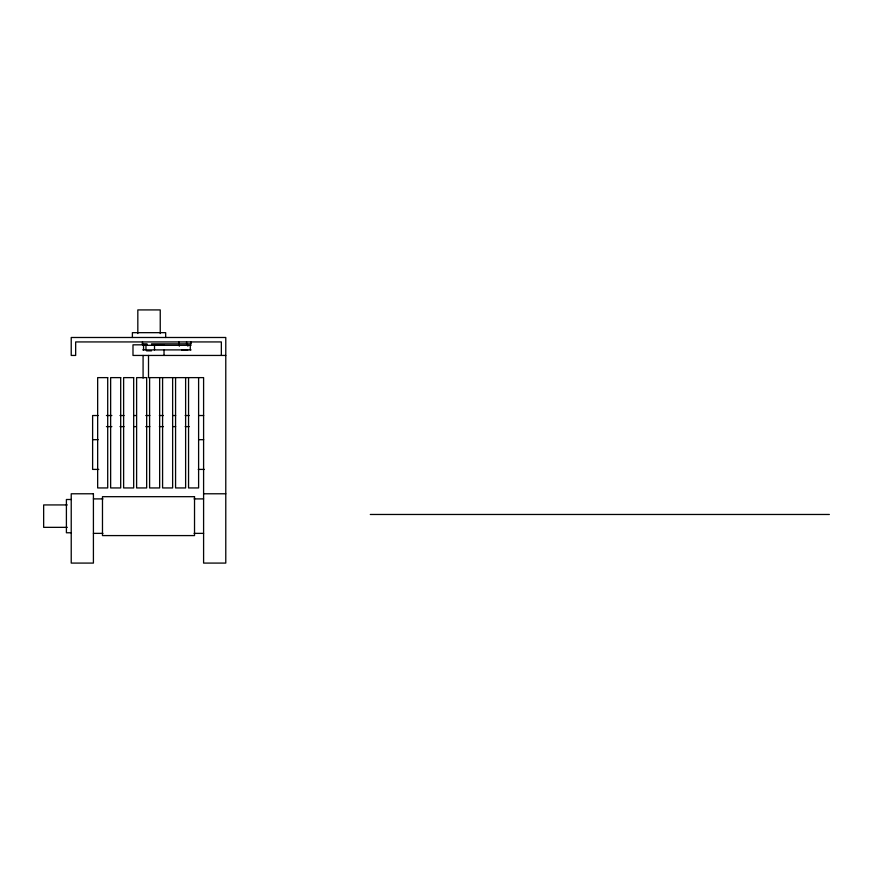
<?xml version="1.0" encoding="UTF-8"?>
<svg xmlns="http://www.w3.org/2000/svg" width="873" height="873" viewBox="0 0 873 873"><rect width="100%" height="100%" fill="white"/><g stroke="black" fill="none" stroke-linecap="round" stroke-linejoin="round"><path stroke-width="1.31" d="M142.223 343.853L147.046 343.853M151.455 343.853L191.078 343.853M147.046 344.824L132.991 344.824L132.991 355.442L225.78 355.442M151.88 344.824L164.026 344.824M142.757 345.315L191.078 345.315M142.757 349.898L191.078 349.898M181.813 350.084L187.782 350.084M146.555 350.837L151.509 350.837M98.158 415.526L92.614 415.526L92.614 469.412L98.78 469.412M106.419 415.526L111.853 415.526M119.994 415.526L124.064 415.526M133.569 415.526L136.286 415.526M145.791 415.526L149.861 415.526M159.366 415.526L163.437 415.526M172.941 415.526L175.659 415.526M185.163 415.526L189.234 415.526M198.848 415.526L203.704 415.526M106.419 426.624L111.853 426.624M119.994 426.624L124.064 426.624M133.569 426.624L136.286 426.624M145.791 426.624L149.861 426.624M159.366 426.624L163.437 426.624M172.941 426.624L175.659 426.624M185.163 426.624L189.234 426.624M92.614 439.676L98.158 439.676M198.848 439.676L203.704 439.676M198.236 469.412L204.402 469.412M203.595 493.78L225.78 493.78M93.411 498.898L102.938 498.898M194.079 498.898L203.595 498.898M71.226 499.498L66.403 499.498L66.403 532.77L71.226 532.77M67.286 504.932L43.65 504.932L43.65 527.347L67.286 527.347M370.294 514.47L829.35 514.47M93.411 533.37L102.938 533.37M194.079 533.37L203.595 533.37M221.349 355.442L221.349 341.932L75.667 341.932L75.667 355.442L71.226 355.442L71.226 337.491L225.78 337.491L225.78 563.085L203.595 563.085L203.595 377.627L148.508 377.627L148.508 355.442M198.608 377.627L198.608 487.942L188.557 487.942L188.557 377.627M190.816 341.845L190.816 343.853M190.281 345.315L190.281 349.898M187.87 345.315L187.87 346.177M186.582 341.845L186.582 343.853M185.622 377.627L185.622 487.942L175.571 487.942L175.571 377.627M179.314 345.315L179.314 346.177M178.769 341.845L178.769 343.853M172.636 377.627L172.636 487.942L162.585 487.942L162.585 377.627M165.674 337.491L165.674 332.668L132.39 332.668L132.39 337.491M164.026 350.138L164.026 355.442M160.239 333.551L160.239 309.915L137.825 309.915L137.825 333.551M159.65 377.627L159.65 487.942L149.599 487.942L149.599 377.627M154.51 345.315L154.51 349.898M145.966 345.315L145.966 349.898M143.554 345.315L143.554 349.898M143.085 355.442L143.085 378.14M142.485 341.845L142.485 343.853M107.706 377.627L97.656 377.627L97.656 487.942L107.706 487.942L107.706 377.627M120.692 377.627L110.642 377.627L110.642 487.942L120.692 487.942L120.692 377.627M133.678 377.627L123.628 377.627L123.628 487.942L133.678 487.942L133.678 377.627M146.664 377.627L136.614 377.627L136.614 487.942L146.664 487.942L146.664 377.627M93.411 493.78L71.226 493.78L71.226 563.085L93.411 563.085L93.411 493.78M194.526 496.682L102.479 496.682L102.479 535.586L194.526 535.586L194.526 496.682"/></g></svg>
